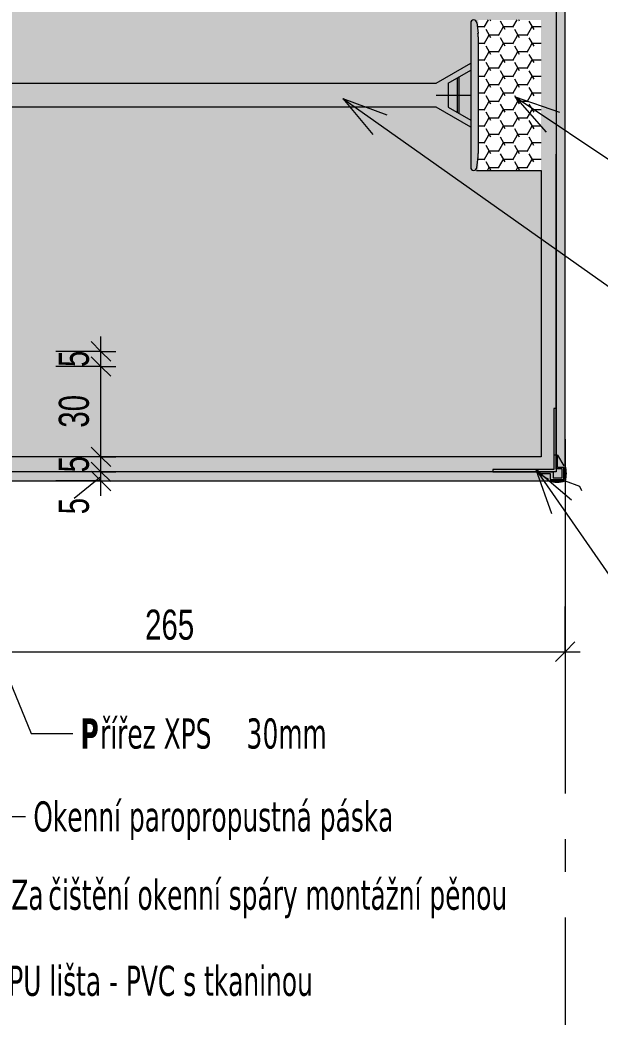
# Model space of a CAD drawing. Header units: millimetres. Extents: x 3821 to 11066, y 2454 to 5594.
# Drawn here: x 4683.5 to 4876.1, y 2979.3 to 3310.5 of the extents above; entities that cross this region are included whole.
import ezdxf

# ---------------------------------------------------------------- set-up
doc = ezdxf.new("R2010")
doc.units = ezdxf.units.MM
for name, color, linetype, lineweight in [('A-ANNO-DIMS', 211, 'Continuous', 9), ('A-ANNO-DIMS-5', 211, 'Continuous', 9), ('A-DETL', 90, 'Continuous', 18), ('A-DETL-GENF', 92, 'Continuous', 18), ('G-ANNO-TEXT', 231, 'Continuous', 9)]:
    doc.layers.add(name, color=color, linetype=linetype, lineweight=lineweight)
doc.styles.add('Arial', font='arial.ttf', dxfattribs={"width": 0.7, "height": 10})
doc.styles.add('Tahoma', font='tahoma.ttf', dxfattribs={"width": 0.7, "height": 10})
doc.styles.add('Tahoma_B', font='tahomabd.ttf', dxfattribs={"width": 0.7, "height": 10})
doc.dimstyles.new('Vnitřní_-_průhledné', dxfattribs={"dimscale": 304.8, "dimtxt": 10.202594, "dimasz": 0.021325, "dimexe": 0.016404, "dimexo": 0.0625, "dimgap": 0.003281, "dimtad": 1, "dimdec": 0, "dimrnd": 5, "dimzin": 0, "dimdsep": 46, "dimtxsty": 'Arial', "dimblk1": 'OBLIQUE', "dimblk2": 'OBLIQUE', "dimsah": 1, "dimcen": 0.09, "dimdle": 0.016404, "dimazin": 0, "dimtfac": 1, "dimtdec": 4, "dimtix": 1, "dimtmove": 1, "dimatfit": 3, "dimfxl": 0.049213, "dimfxlon": 1, "dimtvp": 1, "dimtolj": 1, "dimtzin": 0, "dimarcsym": 2})
doc.dimstyles.new('Vnitřní_-_průhledné_1', dxfattribs={"dimscale": 304.8, "dimtxt": 10.202594, "dimasz": 0.021325, "dimexe": 0.016404, "dimexo": 0.0625, "dimgap": 0.003281, "dimtad": 1, "dimdec": 0, "dimrnd": 5, "dimzin": 0, "dimdsep": 46, "dimtxsty": 'Arial', "dimblk1": 'OBLIQUE', "dimblk2": 'OBLIQUE', "dimsah": 1, "dimcen": 0.09, "dimdle": 0.016404, "dimazin": 0, "dimtfac": 1, "dimtdec": 4, "dimtix": 1, "dimtmove": 0, "dimatfit": 3, "dimfxl": 0.049213, "dimfxlon": 1, "dimtvp": 1, "dimtolj": 1, "dimtzin": 0, "dimarcsym": 2})
pattern_1 = [(0, (0, 0), (4.763, 2.75), [3.175, -6.35]), (120, (0, 0), (-4.7630699, 2.749879), [3.175, -6.35]), (60, (0, 0), (-0.0005699, 5.499013), [0, -6.35, 3.175, 0])]
pattern_2 = [(0, (0, 0), (5, 5), [0.5, -4.5]), (0, (2.5, 2.5), (5, 5), [0.5, -4.5])]

# ---------------------------------------------------------------- blocks, each defined once
blk = doc.blocks.new('DIMBLOCK14-Okno _ Nadpraží')
at = {"layer": 'A-ANNO-DIMS-5'}
for p, q in [((4601.56, 3100.63), (4601.56, 3115.63)), ((4864.56, 3100.63), (4864.56, 3115.63)), ((4596.56, 3100.63), (4869.56, 3100.63)), ((4601.56, 3100.63), (4601.56, 3095.63)), ((4864.56, 3100.63), (4864.56, 3095.63))]:
    blk.add_line(p, q, dxfattribs=at)
at = {"layer": 'A-ANNO-DIMS-5', "lineweight": 18}
for p, q in [((4601.56, 3100.63), (4604.81, 3103.88)), ((4864.56, 3100.63), (4867.81, 3103.88)), ((4601.56, 3100.63), (4598.31, 3097.38)), ((4864.56, 3100.63), (4861.31, 3097.38))]:
    blk.add_line(p, q, dxfattribs=at)
at = {"layer": 'A-ANNO-DIMS-5', "color": 0, "insert": (4725.05, 3114.62), "char_height": 10, "width": 19.2123, "attachment_point": 1, "line_spacing_factor": 0.941778, "style": 'Arial'}
blk.add_mtext('265', dxfattribs=at)
blk = doc.blocks.new('_Oblique')
at = {"color": 0, "linetype": 'ByBlock', "lineweight": -2}
blk.add_line((-0.5, -0.5), (0.5, 0.5), dxfattribs=at)
blk = doc.blocks.new('DIMBLOCK16-Okno _ Nadpraží')
at = {"layer": 'A-ANNO-DIMS-5', "lineweight": 18}
for p, q in [((4710.39, 3160.37), (4707.14, 3163.62)), ((4710.39, 3157.37), (4707.14, 3160.62)), ((4710.39, 3160.37), (4713.64, 3157.12)), ((4710.39, 3157.37), (4713.64, 3154.12))]:
    blk.add_line(p, q, dxfattribs=at)
at = {"layer": 'A-ANNO-DIMS-5'}
for p, q in [((4710.39, 3160.37), (4695.39, 3160.37)), ((4710.39, 3152.37), (4710.39, 3160.37)), ((4710.39, 3160.37), (4715.39, 3160.37)), ((4710.39, 3157.37), (4695.39, 3157.37)), ((4701.54, 3151.61), (4710.39, 3158.87)), ((4710.39, 3157.37), (4715.39, 3157.37)), ((4701.54, 3151.61), (4701.54, 3151.61))]:
    blk.add_line(p, q, dxfattribs=at)
at = {"layer": 'A-ANNO-DIMS-5', "color": 0, "insert": (4696.4, 3146.28), "char_height": 10, "width": 6.4041, "attachment_point": 1, "rotation": 90, "line_spacing_factor": 0.941778, "style": 'Arial'}
blk.add_mtext('\\fArial|b0|i0|c238|p34|;\\W.7;5', dxfattribs=at)
blk = doc.blocks.new('DIMBLOCK17-Okno _ Nadpraží')
at = {"layer": 'A-ANNO-DIMS-5', "lineweight": 18}
for p, q in [((4710.39, 3165.37), (4707.14, 3168.62)), ((4710.39, 3160.37), (4707.14, 3163.62)), ((4710.39, 3165.37), (4713.64, 3162.12)), ((4710.39, 3160.37), (4713.64, 3157.12))]:
    blk.add_line(p, q, dxfattribs=at)
at = {"layer": 'A-ANNO-DIMS-5'}
for p, q in [((4710.39, 3165.37), (4695.39, 3165.37)), ((4710.39, 3160.37), (4710.39, 3165.37)), ((4710.39, 3165.37), (4715.39, 3165.37)), ((4710.39, 3160.37), (4695.39, 3160.37)), ((4710.39, 3160.37), (4715.39, 3160.37))]:
    blk.add_line(p, q, dxfattribs=at)
at = {"layer": 'A-ANNO-DIMS-5', "color": 0, "insert": (4696.4, 3160.2), "char_height": 10, "width": 6.4041, "attachment_point": 1, "rotation": 90, "line_spacing_factor": 0.941778, "style": 'Arial'}
blk.add_mtext('\\fArial|b0|i0|c238|p34|;\\W.7;5', dxfattribs=at)
blk = doc.blocks.new('DIMBLOCK18-Okno _ Nadpraží')
at = {"layer": 'A-ANNO-DIMS-5', "lineweight": 18}
for p, q in [((4710.39, 3195.37), (4707.14, 3198.62)), ((4710.39, 3195.37), (4713.64, 3192.12)), ((4710.39, 3165.37), (4707.14, 3168.62)), ((4710.39, 3165.37), (4713.64, 3162.12))]:
    blk.add_line(p, q, dxfattribs=at)
at = {"layer": 'A-ANNO-DIMS-5'}
for p, q in [((4710.39, 3195.37), (4695.39, 3195.37)), ((4710.39, 3165.37), (4710.39, 3195.37)), ((4710.39, 3195.37), (4715.39, 3195.37)), ((4710.39, 3165.37), (4695.39, 3165.37)), ((4710.39, 3165.37), (4715.39, 3165.37))]:
    blk.add_line(p, q, dxfattribs=at)
at = {"layer": 'A-ANNO-DIMS-5', "color": 0, "insert": (4696.4, 3175.04), "char_height": 10, "width": 12.8082, "attachment_point": 1, "rotation": 90, "line_spacing_factor": 0.941778, "style": 'Arial'}
blk.add_mtext('30', dxfattribs=at)
blk = doc.blocks.new('DIMBLOCK19-Okno _ Nadpraží')
at = {"layer": 'A-ANNO-DIMS-5', "lineweight": 18}
for p, q in [((4710.39, 3200.37), (4707.14, 3203.62)), ((4710.39, 3200.37), (4713.64, 3197.12)), ((4710.39, 3195.37), (4707.14, 3198.62)), ((4710.39, 3195.37), (4713.64, 3192.12))]:
    blk.add_line(p, q, dxfattribs=at)
at = {"layer": 'A-ANNO-DIMS-5'}
for p, q in [((4710.39, 3195.37), (4710.39, 3205.37)), ((4710.39, 3200.37), (4695.39, 3200.37)), ((4710.39, 3200.37), (4715.39, 3200.37)), ((4710.39, 3195.37), (4695.39, 3195.37)), ((4710.39, 3195.37), (4715.39, 3195.37))]:
    blk.add_line(p, q, dxfattribs=at)
at = {"layer": 'A-ANNO-DIMS-5', "color": 0, "insert": (4696.4, 3195.2), "char_height": 10, "width": 6.4041, "attachment_point": 1, "rotation": 90, "line_spacing_factor": 0.941778, "style": 'Arial'}
blk.add_mtext('\\fArial|b0|i0|c238|p34|;\\W.7;5', dxfattribs=at)

msp = doc.modelspace()

# ---------------------------------------------------------------- hatches: boundary and pattern name
at = {"layer": 'A-DETL-GENF'}
h = msp.add_hatch(dxfattribs=at)
h.set_pattern_fill('FP_2', color=1, style=0, pattern_type=2)
h.set_pattern_definition(pattern_2)
h.paths.add_polyline_path([(4861.56, 3160.37), (4861.56, 3436.57), (4861.45, 3436.53), (4860.18, 3436.36), (4858.83, 3436.56), (4857.68, 3437.04), (4856.56, 3437.83), (4856.56, 3165.37), (4605.11, 3165.37), (4605.11, 3160.37), (4732.91, 3160.37)])
h.paths.add_polyline_path([(4856.56, 3444.78), (4856.65, 3444.9), (4857.72, 3445.71), (4858.91, 3446.2), (4860.19, 3446.36), (4861.56, 3446.19), (4861.56, 3763.57), (4856.56, 3763.57), (4856.56, 3444.9)])
h = msp.add_hatch(dxfattribs=at)
h.set_pattern_fill('FP_2', color=1, style=0, pattern_type=2)
h.set_pattern_definition(pattern_2)
h.paths.add_polyline_path([(4864.56, 3157.37), (4864.56, 3436.46), (4864.01, 3436.53), (4862.68, 3437.03), (4861.56, 3436.53), (4861.56, 3160.37), (4605.56, 3160.37), (4605.56, 3158.37), (4608.45, 3158.37), (4610.26, 3157.37), (4732.91, 3157.37)])
h.paths.add_polyline_path([(4862.75, 3445.64), (4862.98, 3445.76), (4864.04, 3446.19), (4864.56, 3446.26), (4864.56, 3763.57), (4861.56, 3763.57), (4861.56, 3446.16), (4862.73, 3445.66)])
h = msp.add_hatch(dxfattribs=at)
h.set_pattern_fill('FP_3', color=1, style=0, pattern_type=2)
h.set_pattern_definition(pattern_1)
h.paths.add_polyline_path([(4856.56, 3165.37), (4856.56, 3260.46), (4835.68, 3260.46), (4835.68, 3310.46), (4856.56, 3310.46), (4856.56, 3437.94), (4855.85, 3438.87), (4855.35, 3440.13), (4855.18, 3441.37), (4855.38, 3442.71), (4855.85, 3443.87), (4856.56, 3444.78), (4856.56, 3635.37), (4835.68, 3635.37), (4835.68, 3685.37), (4856.56, 3685.37), (4856.56, 3763.57), (4676.56, 3763.57), (4676.56, 3446.27), (4677.69, 3445.8), (4678.72, 3445.01), (4679.51, 3443.97), (4680.01, 3442.76), (4680.18, 3441.47), (4680.01, 3440.18), (4679.51, 3438.97), (4678.72, 3437.94), (4677.68, 3437.14), (4676.56, 3436.64), (4676.56, 3165.37), (4835.68, 3165.37)])
h.paths.add_polyline_path([(4760.18, 3436.42), (4758.89, 3436.59), (4757.68, 3437.09), (4756.65, 3437.89), (4755.85, 3438.93), (4755.35, 3440.13), (4755.18, 3441.43), (4755.35, 3442.72), (4755.85, 3443.93), (4756.65, 3444.96), (4757.69, 3445.75), (4758.89, 3446.25), (4760.19, 3446.42), (4761.48, 3446.25), (4762.69, 3445.75), (4763.72, 3444.96), (4764.51, 3443.92), (4765.01, 3442.71), (4765.18, 3441.42), (4765.01, 3440.13), (4764.51, 3438.92), (4763.72, 3437.89), (4762.68, 3437.09), (4761.47, 3436.59)])
h = msp.add_hatch(dxfattribs=at)
h.set_pattern_fill('FP_3', color=1, style=0, pattern_type=2)
h.set_pattern_definition(pattern_1)
h.paths.add_polyline_path([(4835.68, 3260.46), (4856.56, 3260.46), (4856.56, 3310.46), (4835.68, 3310.46)])

# ---------------------------------------------------------------- linework, layer by layer
at = {"layer": 'A-DETL'}
for p, q in [((4861.56, 3436.57), (4861.56, 3160.37)), ((4864.56, 3157.37), (4864.56, 3436.46)), ((4833.18, 3309.46), (4833.18, 3261.46)), ((4835.18, 3309.46), (4835.61, 3306.08)), ((4835.68, 3304.84), (4835.68, 3266.09)), ((4821.68, 3289.49), (4833.18, 3296.1)), ((4825.68, 3289.46), (4833.18, 3293.79)), ((4585.37, 3289.49), (4821.68, 3289.49)), ((4825.68, 3289.46), (4825.68, 3281.46)), ((4828.81, 3279.66), (4828.81, 3291.27)), ((4829.31, 3279.37), (4829.31, 3291.56)), ((4821.68, 3285.46), (4833.18, 3285.46)), ((4821.68, 3281.46), (4585.37, 3281.46)), ((4833.18, 3274.82), (4821.68, 3281.46)), ((4825.68, 3281.46), (4833.18, 3277.13)), ((4861.56, 3161.37), (4861.56, 3265.87)), ((4835.18, 3261.46), (4835.61, 3264.84)), ((4835.06, 3260.46), (4856.56, 3260.46)), ((4856.56, 3260.46), (4856.56, 3165.37)), ((4861.56, 3181.37), (4860.76, 3181.37)), ((4860.76, 3181.37), (4860.76, 3161.17)), ((4861.56, 3161.37), (4861.56, 3181.37)), ((4864.56, 3171.19), (4864.56, 2808.23)), ((4856.56, 3165.37), (4676.56, 3165.37)), ((4862.06, 3165.87), (4860.76, 3165.87)), ((4862.06, 3161.87), (4862.06, 3165.87)), ((4862.06, 3165.87), (4864.06, 3162.37)), ((4861.56, 3160.37), (4605.56, 3160.37)), ((4860.56, 3160.37), (4755.56, 3160.37)), ((4860.76, 3161.17), (4840.56, 3161.17)), ((4840.56, 3161.17), (4840.56, 3160.37)), ((4840.56, 3160.37), (4860.56, 3160.37)), ((4855.56, 3159.87), (4855.56, 3161.17)), ((4859.06, 3157.87), (4855.56, 3159.87)), ((4855.56, 3159.87), (4859.56, 3159.87)), ((4860.56, 3160.37), (4859.56, 3160.37)), ((4859.56, 3159.87), (4859.56, 3157.87)), ((4860.56, 3160.37), (4860.56, 3158.37)), ((4863.56, 3161.37), (4861.56, 3161.37)), ((4864.06, 3161.87), (4862.06, 3161.87)), ((4863.56, 3158.37), (4863.56, 3161.37)), ((4864.06, 3157.87), (4864.06, 3161.87)), ((4610.26, 3157.37), (4864.56, 3157.37)), ((4859.56, 3157.87), (4864.06, 3157.87)), ((4860.56, 3158.37), (4863.56, 3158.37)), ((4864.56, 3157.37), (4869.26, 3155.66)), ((4869.26, 3155.66), (4869.94, 3154.2))]:
    msp.add_line(p, q, dxfattribs=at)
for centre, radius, start, end in [((4834.18, 3309.46), 1, 0, 180), ((4825.68, 3304.84), 10, 0, 7.125), ((4825.68, 3266.09), 10, 352.875, 0), ((4834.18, 3261.46), 1, 180, 0), ((4857.05, 3159.87), 7.91, 341.5793, 18.4207), ((4861.81, 3166.8), 9.82, 253.7446, 286.2554)]:
    msp.add_arc(centre, radius, start, end, dxfattribs=at)
at = {"layer": 'G-ANNO-TEXT', "color": 10}
for p, q in [((4790.71, 3284.35), (4805.28, 3278.97)), ((4790.71, 3284.35), (4800.63, 3272.4)), ((4790.71, 3284.35), (4909.7, 3200.21)), ((4848, 3284.91), (4862.69, 3279.88)), ((4848, 3284.91), (4858.21, 3273.21)), ((4848, 3284.91), (4935.98, 3225.85)), ((4643.35, 3179.96), (4687.25, 3073.48)), ((4854.81, 3161.14), (4866.65, 3151.1)), ((4854.81, 3161.14), (4860.04, 3146.52)), ((4854.81, 3161.14), (4902.77, 3091.85)), ((4687.25, 3073.48), (4701.12, 3073.48)), ((4673.78, 3045.94), (4685.45, 3045.94))]:
    msp.add_line(p, q, dxfattribs=at)

# ---------------------------------------------------------------- texts
at = {"layer": 'G-ANNO-TEXT', "color": 1, "char_height": 10, "attachment_point": 1, "style": 'Tahoma_B', "bg_fill": 3, "box_fill_scale": 1.25, "bg_fill_color": 256, "bg_fill_true_color": 13158600, "bg_fill_transparency": 0}
for s, insert, width in [('Za', (4680.65, 3024.96), 14.8713), ('APU lišta - PVC s tkaninou', (4673.97, 2996.36), 159.0949)]:
    msp.add_mtext(s, dxfattribs=dict(at, insert=insert, width=width))

# ---------------------------------------------------------------- dimensions: what is measured, and where the dimension line sits
at = {"layer": 'A-ANNO-DIMS'}
for base, p1, p2, override, picture, middle in [((4710.39, 3200.37), (4695.39, 3195.37), (4695.39, 3200.37), {"dimpost": '<>', "dimfxl": 5}, 'DIMBLOCK19-Okno _ Nadpraží', (4704.3, 3197.87)), ((4710.39, 3195.37), (4695.39, 3165.37), (4695.39, 3195.37), {"dimpost": '<>', "dimfxl": 30}, 'DIMBLOCK18-Okno _ Nadpraží', (4704.28, 3180.37)), ((4710.39, 3165.37), (4695.39, 3160.37), (4695.39, 3165.37), {"dimpost": '<>', "dimfxl": 5}, 'DIMBLOCK17-Okno _ Nadpraží', (4704.3, 3162.87))]:
    dim = msp.add_linear_dim(base=base, p1=p1, p2=p2, angle=90, dimstyle='Vnitřní_-_průhledné_1', override=override, dxfattribs=at)
    dim.commit()
    dim.dimension.update_dxf_attribs({"geometry": picture, "text_midpoint": middle})
dim = msp.add_linear_dim(base=(4710.39, 3160.37), p1=(4695.39, 3157.37), p2=(4695.39, 3160.37), angle=90, dimstyle='Vnitřní_-_průhledné', override={"dimpost": '<>', "dimfxl": 3}, dxfattribs=at)
dim.commit()
dim.dimension.update_dxf_attribs({"geometry": 'DIMBLOCK16-Okno _ Nadpraží', "text_midpoint": (4703.07, 3149.48), "dimtype": 160, "text_rotation": 90})
dim = msp.add_linear_dim(base=(4864.56, 3100.63), p1=(4601.56, 3115.63), p2=(4864.56, 3115.63), dimstyle='Vnitřní_-_průhledné_1', override={"dimpost": '<>', "dimfxl": 263}, dxfattribs=at)
dim.commit()
dim.dimension.update_dxf_attribs({"geometry": 'DIMBLOCK14-Okno _ Nadpraží', "text_midpoint": (4733.06, 3106.74)})

# ---------------------------------------------------------------- next in the draw order: texts
at = {"layer": 'G-ANNO-TEXT', "color": 1, "char_height": 10, "attachment_point": 1, "style": 'Tahoma_B', "bg_fill": 3, "box_fill_scale": 1.25, "bg_fill_color": 256, "bg_fill_true_color": 13158600, "bg_fill_transparency": 0}
for s, insert, width in [('\\fTahoma|b1|i0|c238|p34|;\\W.7;P', (4703.62, 3078.48), 7.8565), ('Okenní paropropustná páska', (4687.95, 3050.94), 176.2109), ('čištění okenní spáry montážní pěnou', (4692.92, 3024.96), 225.0337)]:
    msp.add_mtext(s, dxfattribs=dict(at, insert=insert, width=width))

# ---------------------------------------------------------------- next in the draw order: texts
at = {"layer": 'G-ANNO-TEXT', "color": 1, "insert": (4710.1, 3078.48), "char_height": 10, "width": 55.2764, "attachment_point": 1, "style": 'Tahoma_B', "bg_fill": 3, "box_fill_scale": 1.25, "bg_fill_color": 256, "bg_fill_true_color": 13158600, "bg_fill_transparency": 0}
msp.add_mtext('řířez XPS', dxfattribs=at)

# ---------------------------------------------------------------- next in the draw order: texts
at = {"layer": 'G-ANNO-TEXT', "color": 1, "insert": (4755.71, 3078.48), "char_height": 10, "width": 3.6477, "attachment_point": 1, "style": 'Tahoma', "bg_fill": 3, "box_fill_scale": 1.25, "bg_fill_color": 256, "bg_fill_true_color": 13158600, "bg_fill_transparency": 0}
msp.add_mtext('\\fTahoma|b0|i0|c238|p34|;\\W.7; ', dxfattribs=at)

# ---------------------------------------------------------------- next in the draw order: texts
at = {"layer": 'G-ANNO-TEXT', "color": 1, "insert": (4758.72, 3078.48), "char_height": 10, "width": 6.4536, "attachment_point": 1, "style": 'Tahoma', "bg_fill": 3, "box_fill_scale": 1.25, "bg_fill_color": 256, "bg_fill_true_color": 13158600, "bg_fill_transparency": 0}
msp.add_mtext('\\fTahoma|b0|i0|c238|p34|;\\W.7;3', dxfattribs=at)

# ---------------------------------------------------------------- next in the draw order: texts
at = {"layer": 'G-ANNO-TEXT', "color": 1, "insert": (4764.05, 3078.48), "char_height": 10, "width": 26.6561, "attachment_point": 1, "style": 'Tahoma', "bg_fill": 3, "box_fill_scale": 1.25, "bg_fill_color": 256, "bg_fill_true_color": 13158600, "bg_fill_transparency": 0}
msp.add_mtext('0mm', dxfattribs=at)

doc.saveas('drawing.dxf')
